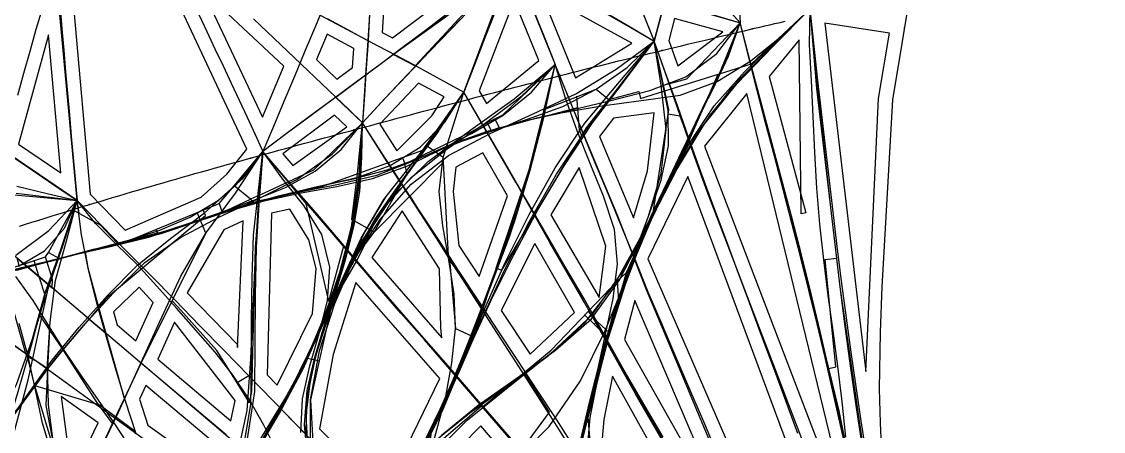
# Model space of a CAD drawing. Header units: metres. Extents: x 465982 to 489928, y 209046 to 231790.
# Drawn here: x 486139 to 489232, y 228928 to 230099 of the extents above; entities that cross this region are included whole.
import ezdxf

# ---------------------------------------------------------------- set-up
doc = ezdxf.new("R2010")
doc.units = ezdxf.units.M
for name, color, linetype in [('ANCHORS_INSIDE', 30, 'CONTINUOUS'), ('CELL', 1, 'CONTINUOUS'), ('GREEN_CORRIDOR_EDGES', 3, 'CONTINUOUS'), ('GREEN_CORRIDOR_PARCELS', 3, 'CONTINUOUS'), ('WOOL_PARCELS', 32, 'CONTINUOUS'), ('WOOL_ROADS_L1', 30, 'CONTINUOUS'), ('WOOL_ROADS_L2', 94, 'CONTINUOUS'), ('WOOL_THREADS', 8, 'CONTINUOUS')]:
    doc.layers.add(name, color=color, linetype=linetype)

msp = doc.modelspace()

# ---------------------------------------------------------------- linework, layer by layer
at = {"layer": 'ANCHORS_INSIDE'}
for p in [(488228.497, 230078.512), (488663.102, 230081.45), (487969.766, 230016.627), (487680.49, 229945.363), (487387.039, 229869.177), (487089.363, 229789.737), (486794.639, 229709.326), (486333.426, 229576.411)]:
    msp.add_point(p, dxfattribs=at)
at = {"layer": 'CELL'}
msp.add_lwpolyline([(488735.11, 230514.52), (488628.8, 229875.15), (488598.97, 229341.11), (488593.53, 229211.55), (488591.54, 229049.49), (488593.66, 228952.28), (488596.66, 228887.53), (488598.67, 228855.2), (488601.39, 228839.16), (488626.76, 228745.3), (488677.05, 228574.27), (488731.26, 228404.42), (488793.77, 228220.22), (488864.36, 228021.68), (489106.87, 227368.25), (489161.8, 227216.14), (489182.22, 227155.18), (489200.63, 227094.1), (489215.88, 227032.89), (489226.73, 226971.52), (489232.16, 226909.98)], dxfattribs=at)
at = {"layer": 'GREEN_CORRIDOR_EDGES'}
msp.add_lwpolyline([(486133.134, 229514.298), (486150.642, 229519.864), (486168.188, 229525.438), (486185.828, 229531.006), (486203.511, 229536.54), (486221.206, 229542.038), (486238.895, 229547.52), (486256.583, 229553.009), (486274.36, 229558.483), (486292.172, 229563.922), (486310.001, 229569.326), (486327.839, 229574.729), (486345.613, 229580.093), (486363.439, 229585.457), (486381.334, 229590.834), (486399.285, 229596.185), (486417.295, 229601.52), (486435.309, 229606.852), (486453.337, 229612.188), (486471.371, 229617.491), (486489.417, 229622.743), (486507.503, 229628.001), (486525.613, 229633.245), (486543.775, 229638.502), (486561.942, 229643.746), (486580.088, 229648.961), (486598.324, 229654.163), (486616.609, 229659.371), (486634.882, 229664.585), (486653.157, 229669.786), (486671.451, 229674.959), (486689.905, 229680.123), (486708.356, 229685.305), (486726.784, 229690.456), (486745.147, 229695.594), (486763.464, 229700.694), (486781.93, 229705.805), (486800.47, 229710.942), (486819.015, 229716.081), (486837.547, 229721.22), (486856.085, 229726.334), (486874.709, 229731.437), (486893.329, 229736.542), (486911.971, 229741.643), (486930.66, 229746.744), (486949.364, 229751.835), (486968.126, 229756.928), (486986.857, 229762.006), (487005.574, 229767.082), (487024.312, 229772.165), (487043.087, 229777.257), (487061.904, 229782.335), (487080.748, 229787.41), (487099.614, 229792.507), (487118.545, 229797.605), (487137.474, 229802.706), (487156.409, 229807.786), (487175.296, 229812.852), (487194.167, 229817.898), (487213.089, 229822.961), (487231.964, 229828.008), (487250.895, 229833.056), (487269.849, 229838.097), (487288.786, 229843.132), (487307.649, 229848.169), (487326.45, 229853.165), (487345.251, 229858.159), (487364.019, 229863.122), (487382.753, 229868.049), (487401.502, 229872.991), (487420.206, 229877.912), (487438.93, 229882.84), (487457.671, 229887.768), (487476.406, 229892.68), (487495.078, 229897.582), (487513.643, 229902.418), (487532.192, 229907.24), (487550.746, 229912.04), (487569.303, 229916.827), (487587.884, 229921.6), (487606.462, 229926.39), (487625.035, 229931.168), (487643.559, 229935.933), (487661.993, 229940.648), (487680.49, 229945.363), (487698.988, 229950.068), (487717.475, 229954.725), (487735.92, 229959.367), (487754.33, 229963.966), (487772.732, 229968.544), (487791.078, 229973.1), (487809.399, 229977.647), (487827.719, 229982.19), (487846.044, 229986.718), (487864.375, 229991.231), (487882.625, 229995.704), (487900.853, 230000.134), (487919.15, 230004.545), (487937.451, 230008.935), (487955.701, 230013.29), (487973.933, 230017.616), (487992.163, 230021.944), (488009.711, 230026.162), (488026.401, 230030.26), (488043.103, 230034.329), (488059.807, 230038.394), (488076.507, 230042.425), (488093.189, 230046.415), (488109.865, 230050.397), (488126.585, 230054.351), (488143.336, 230058.276), (488160.08, 230062.181), (488176.763, 230066.075), (488191.644, 230069.648), (488206.147, 230073.148), (488220.636, 230076.624), (488235.116, 230080.087), (488249.589, 230083.512), (488264.056, 230086.904), (488278.565, 230090.293), (488293.125, 230093.668), (488307.683, 230097.008), (488322.126, 230100.316)], dxfattribs=at)
at = {"layer": 'GREEN_CORRIDOR_PARCELS'}
for points in [[(486435.343, 229502.58), (486652.849, 229597.469), (486726.042, 229662.76), (486783.475, 229734.347), (486510.243, 230316.337), (486372.349, 230327.089), (486283.792, 230258.309), (486288.777, 230131.679), (486335.693, 229605.617)], [(487199.99, 230052.46), (487447.319, 230240.568), (487182.593, 230263.653), (487170.473, 230068.043)], [(486827.703, 229825.799), (486888.749, 229971.59), (486656.59, 230190.336)], [(487722.938, 229938.825), (487883.877, 230037.357), (487625.158, 230180.4)], [(487468.458, 229864.757), (487617.789, 229988.237), (487547.672, 230161.239), (487447.412, 229901.414)], [(488015.052, 229972.856), (488144.321, 230069.896), (488005.743, 230107.989), (487989.388, 230045.212)], [(486250.979, 229667.33), (486216.38, 230061.03), (486130.364, 229749.068)], [(487040.612, 229934.651), (487085.272, 229967.652), (487088.726, 230022.455), (487012.498, 230063.465), (486982.056, 229990.555)], [(486914.568, 229688.239), (487068.994, 229798.794), (487034.182, 229831.975), (486886.15, 229721.512)]]:
    msp.add_lwpolyline(points, close=True, dxfattribs=at)
at = {"layer": 'WOOL_PARCELS'}
for points in [[(488552.691, 229099.349), (488589.524, 229879.499), (488620.548, 230066.087), (488435.579, 230094.818)], [(488381.852, 229553.011), (488368.164, 229549.297), (488362.363, 230047.09), (488277.089, 229942.165)], [(487212.358, 229729.373), (487312.077, 229830.281), (487347.59, 229883.91), (487274.5, 229923.481), (487163.388, 229806.024)], [(488524.903, 228611.779), (488212.42, 229894.064), (488091.855, 229743.01)], [(487888.729, 229537.995), (487929.225, 229672.594), (487947.618, 229838.665), (487831.212, 229823), (487791.574, 229770.968)], [(487447.577, 229370.53), (487528.808, 229601.427), (487458.363, 229724.187), (487381.128, 229683.371), (487372.903, 229613.286), (487389.292, 229459.08)], [(487790.981, 229310.167), (487809.469, 229457.086), (487733.851, 229682.12), (487652.526, 229546.749)], [(488432.181, 228262.996), (488483.404, 228474.094), (488043.876, 229656.719), (487929.536, 229421.361)], [(486870.255, 229059.54), (486971.003, 229265.071), (486981.152, 229393.909), (486960.861, 229475.124), (486906.381, 229562.68), (486853.301, 229551.358), (486841.39, 229089.147)], [(487338.358, 229222.794), (487334.299, 229392.653), (487227.683, 229558.772), (487140.809, 229424.795), (487340.762, 229195.502)], [(486756.958, 229167.643), (486772.974, 229529.634), (486717.155, 229503.764), (486612.193, 229323.652), (486756.969, 229175.878)], [(487592.871, 229148.773), (487719.71, 229267.653), (487606.4, 229464.629), (487510.653, 229273.274)], [(486465.93, 229186.905), (486515.455, 229295.815), (486475.211, 229339.956), (486402.22, 229269.379), (486412.653, 229232.036)], [(487128.902, 228795.579), (487241.604, 228886.562), (487335.034, 229078.921), (487095.066, 229353.382), (487029.725, 229148.078), (486990.69, 228935.099)], [(488152.299, 228657.266), (488144.669, 228710.31), (487892.907, 229301.591), (487863.118, 229190.865), (488140.305, 228698.738), (488154.651, 228705.866)], [(486737.362, 228958.459), (486749.997, 229016.29), (486576.591, 229239.616), (486528.51, 229133.881)], [(488366.048, 228004.034), (488386.265, 228084.092), (487828.815, 229086.157), (487804.307, 228962.203), (487792.454, 228831.623)], [(486697.029, 228804.537), (486720.237, 228869.783), (486494.544, 229059.351), (486476.35, 229019.52), (486500.49, 228945.661)], [(486283.035, 228795.781), (486357.749, 228952.027), (486252.391, 229027.932)], [(487325.308, 228712.499), (487325.096, 228696.627), (487518.271, 228866.636), (487451.896, 228943.472), (487338.823, 228828.689), (487324.342, 228737.84)]]:
    msp.add_lwpolyline(points, close=True, dxfattribs=at)
at = {"layer": 'WOOL_ROADS_L1'}
for points in [[(486448.38, 229474.314), (486704.065, 229579.679), (486712.91, 229553.737), (486793.699, 229591.474), (486804.506, 229582.49), (487000.86, 229628.85), (487286.102, 229731.789), (487404.046, 229897.699), (487539.812, 230261.961), (487547.217, 230266.366), (487575.983, 230331.714), (487705.148, 230642.802), (487702.565, 230649.216), (487715.903, 230650.088), (487985.315, 231091.864), (487764.894, 231451.843), (487706.009, 231367.555), (487467.16, 231469.47)], [(486215.893, 229439.632), (486298.078, 229587.753), (486240.696, 230201.287), (486244.211, 230283.607), (486360.255, 230367.509), (486524.112, 230358.534), (486555.703, 230360.851), (486582.756, 230367.802), (486603.729, 230371.067), (486600.136, 230394.153), (486949.127, 230991.038)], [(486215.893, 229439.632), (486247.501, 229422.094), (486448.38, 229474.314)], [(486078.059, 229383.922), (486207.439, 229426.401), (486215.893, 229439.632)], [(486305.115, 228582.427), (486275.35, 228698.351), (486236.793, 228859.117), (486176.936, 229057.684), (486155.856, 229141.292), (486151.273, 229149.377), (486100.96, 229329.147), (486078.059, 229383.922)]]:
    msp.add_lwpolyline(points, dxfattribs=at)
at = {"layer": 'WOOL_ROADS_L2'}
for points in [[(487077.047, 230312.186), (486992.495, 230117.868), (487129.171, 230044.75)], [(487146.273, 230306.25), (487129.171, 230044.75)], [(487974.794, 229917.843), (487948.151, 230043.438), (487567.453, 230261.497), (487547.217, 230266.366)], [(487547.217, 230266.366), (487665.22, 229976.257)], [(487502.88, 230221.082), (487202.888, 230005.313)], [(487502.88, 230221.082), (487390.17, 230108.495), (487264.173, 229972.527)], [(487880.116, 230211.777), (487948.151, 230043.438), (487988.674, 230196.561)], [(488121.015, 230178.011), (488194.038, 230096.171)], [(488189.884, 230168.358), (488194.038, 230096.171)], [(488027.826, 230142.956), (488194.038, 230096.171)], [(487978.38, 229900.94), (488226.555, 229978.262), (488393.8, 230135.949)], [(488561.919, 228772.649), (488480.034, 229341.17), (488413.085, 229908.345), (488393.8, 230135.949)], [(487974.794, 229917.843), (488041.047, 229935.235), (488194.038, 230096.171)], [(487129.171, 230044.75), (487122.702, 229945.831)], [(487202.888, 230005.313), (487264.173, 229972.527)], [(487633.337, 229847.821), (487665.22, 229976.257), (487513.788, 229831.363), (487470.794, 229809.862)], [(487122.702, 229945.831), (487037.407, 229882.559), (487113.838, 229810.294)], [(487122.702, 229945.831), (487113.838, 229810.294)], [(488048.33, 229759.602), (488131.227, 229948.514)], [(487633.337, 229847.821), (487781.786, 229906.215)], [(487741.121, 229772.527), (487754.733, 229795.357), (487818.506, 229876.999), (487903.6, 229899.154), (487908.815, 229879.288)], [(487781.786, 229906.215), (487818.506, 229876.999)], [(487908.815, 229879.288), (487978.38, 229900.94)], [(487943.989, 229546.125), (487989.916, 229846.563), (487978.38, 229900.94)], [(487978.38, 229900.94), (487974.794, 229917.843)], [(487734.554, 229789.349), (487726.531, 229886.23)], [(487628.129, 229826.839), (487729.561, 229853.466)], [(487628.129, 229826.839), (487633.337, 229847.821)], [(488022.287, 229829.315), (487988.015, 229834.899)], [(488048.33, 229759.602), (488022.287, 229829.315)], [(486819.491, 229603.522), (486974.6, 229675.977), (487113.838, 229810.294)], [(487099.494, 229664.445), (487113.838, 229810.294)], [(487146.925, 229497.44), (487241.851, 229663.612), (487234.83, 229692.266), (487426.342, 229784.808), (487470.794, 229809.862)], [(487470.794, 229809.862), (487481.651, 229788.153), (487504.296, 229796.116)], [(487492.094, 229820.514), (487504.296, 229796.116)], [(487496.531, 229394.392), (487590.586, 229675.599), (487628.129, 229826.839)], [(487496.531, 229394.392), (487512.485, 229389.056), (487741.121, 229772.527)], [(487741.121, 229772.527), (487734.554, 229789.349)], [(487344.619, 229710.803), (487295.836, 229745.482)], [(487943.989, 229546.125), (488048.33, 229759.602)], [(486123.521, 229609.139), (486298.078, 229587.753), (486085.824, 229733.121)], [(486747.442, 229629.93), (486828.848, 229727.849), (486819.491, 229603.522)], [(487228.118, 229710.864), (487234.83, 229692.266)], [(487345.365, 229697.012), (487344.619, 229710.803)], [(487146.925, 229497.44), (487345.365, 229697.012)], [(487250.073, 229599.716), (487187.62, 229696.249)], [(487359.823, 229430.075), (487345.365, 229697.012)], [(487146.925, 229497.44), (487083.802, 229533.653), (487099.494, 229664.445)], [(486704.065, 229579.679), (486747.442, 229629.93)], [(486819.491, 229603.522), (486793.699, 229591.474), (486747.442, 229629.93)], [(486926.391, 229611.268), (486901.006, 229641.599)], [(486303.973, 229551.276), (486298.078, 229587.753)], [(486798.17, 229076.938), (486808.231, 229453.91), (486818.15, 229585.711)], [(486818.15, 229585.711), (486819.491, 229603.522)], [(487017.451, 229299.939), (486953.175, 229579.226), (486926.391, 229611.268)], [(487250.073, 229599.716), (487363.048, 229419.476)], [(486283.99, 229562.363), (486364.14, 229517.892)], [(486666.124, 229494.564), (486641.582, 229553.785)], [(486664.992, 229544.885), (486658.413, 229560.76)], [(486360.132, 229281.588), (486387.532, 229314.01), (486664.992, 229544.885)], [(487868.834, 229381.954), (487943.989, 229546.125)], [(488446.908, 229107.675), (488338.913, 229542.597)], [(486413.683, 229465.501), (486364.14, 229517.892)], [(486448.38, 229474.314), (486527.792, 229495.306)], [(486480.681, 229122.983), (486666.124, 229494.564)], [(486527.792, 229495.306), (486523.788, 229504.97)], [(487138.684, 229485.986), (487146.925, 229497.44)], [(487017.451, 229299.939), (487060.492, 229458.633)], [(487028.051, 229295.506), (487097.689, 229415.404), (487120.067, 229460.317), (487138.684, 229485.986)], [(487097.689, 229415.404), (487060.492, 229458.633)], [(486226.505, 229338.583), (486227.672, 229361.72), (486207.439, 229426.401)], [(486360.132, 229281.588), (486329.4, 229393.946), (486321.718, 229441.479)], [(487363.048, 229419.476), (487359.823, 229430.075)], [(486132.025, 229401.64), (486126.47, 229422.787), (486189.754, 229369.757)], [(486189.754, 229369.757), (486174.687, 229415.647)], [(487496.531, 229394.392), (487457.808, 229278.62), (487363.048, 229419.476), (487379.384, 229221.667), (487427.832, 229200.221)], [(488436.951, 229418.755), (488470.409, 229422.704)], [(488446.908, 229107.675), (488466.935, 229112.648), (488436.951, 229418.755)], [(486191.652, 229259.95), (486208.007, 229314.162), (486189.754, 229369.757)], [(486189.754, 229369.757), (486226.505, 229338.583)], [(487575.865, 229096.14), (487652.9, 229159.838), (487842.777, 229358.198), (487868.834, 229381.954)], [(487820.388, 229209.659), (487868.834, 229381.954)], [(486257.865, 229160.578), (486332.393, 229248.765), (486226.505, 229338.583)], [(487846.621, 229301.1), (487842.777, 229358.198)], [(486151.273, 229149.377), (485937.406, 229296.796)], [(486360.132, 229281.588), (486332.393, 229248.765), (486380.2, 229208.214)], [(486433.113, 229021.94), (486360.132, 229281.588)], [(486585.501, 229283.804), (486569.425, 229300.804)], [(486755.676, 229066.185), (486697.758, 229158.597), (486585.501, 229283.804)], [(486990.891, 229129.127), (487028.051, 229295.506)], [(487028.051, 229295.506), (487017.451, 229299.939)], [(487443.193, 229234.922), (487457.808, 229278.62)], [(487776.012, 229249.769), (487759.799, 229271.513)], [(486155.856, 229141.292), (486191.652, 229259.95)], [(486257.865, 229160.578), (486191.652, 229259.95)], [(487749.154, 229260.393), (487776.182, 229234.521), (487782.632, 229241.26), (487795.237, 229216.281)], [(487820.388, 229209.659), (487776.012, 229249.769)], [(486214.412, 229106.27), (486220.37, 229216.851)], [(487427.832, 229200.221), (487443.193, 229234.922)], [(487811.345, 229198.549), (487776.182, 229234.521)], [(487795.237, 229216.281), (487813.608, 229201.329)], [(487811.345, 229198.549), (487820.388, 229209.659)], [(487378.579, 229088.955), (487427.832, 229200.221)], [(487759.345, 228969.255), (487814.446, 229182.819)], [(487814.446, 229182.819), (487811.345, 229198.549)], [(488084.593, 228712.25), (487814.446, 229182.819)], [(486214.412, 229106.27), (486257.865, 229160.578)], [(486399.601, 228950.245), (486354.689, 229011.682), (486257.865, 229160.578)], [(486180.72, 229128.524), (486155.856, 229141.292)], [(486214.412, 229106.27), (486180.72, 229128.524)], [(486433.113, 229021.94), (486480.681, 229122.983)], [(486767.118, 228880.018), (486480.681, 229122.983)], [(486878.618, 228994.293), (486956.252, 229136.863), (486990.891, 229129.127)], [(486972.53, 228897.817), (486965.994, 229017.655), (486990.891, 229129.127)], [(486176.936, 229057.684), (486214.412, 229106.27)], [(486236.793, 228859.117), (486209.53, 229001.766), (486214.412, 229106.27)], [(486798.17, 229076.938), (486788.569, 229086.801), (486755.676, 229066.185)], [(487313.031, 228939.353), (487378.579, 229088.955)], [(487456.98, 228997.837), (487378.579, 229088.955)], [(487456.98, 228997.837), (487575.865, 229096.14)], [(487566.168, 228870.94), (487648.967, 228983.147), (487575.865, 229096.14)], [(488561.919, 228772.649), (488521.221, 228763.814), (488476.886, 228986.944), (488446.908, 229107.675)], [(486176.936, 229057.684), (486100.135, 228956.59), (486087.622, 228914.806)], [(486363.241, 229002.807), (486176.936, 229057.684)], [(486791.183, 229009.53), (486755.676, 229066.185)], [(486797.241, 229042.131), (486798.17, 229076.938)], [(486791.183, 229009.53), (486797.241, 229042.131)], [(486460.297, 228930.157), (486363.241, 229002.807)], [(486399.601, 228950.245), (486433.113, 229021.94)], [(486972.53, 228897.817), (486878.618, 228994.293)], [(487304.895, 228872.082), (487454.456, 229000.77)], [(487566.168, 228870.94), (487456.98, 228997.837)], [(487731.192, 228856.051), (487759.345, 228969.255)], [(487773.4, 228790.81), (487759.345, 228969.255)], [(486238.722, 228626.42), (486354.649, 228854.08), (486399.601, 228950.245)], [(487298.234, 228622.413), (487284.827, 228740.606), (487313.031, 228939.353)], [(486466.043, 228921.225), (486460.297, 228930.157)]]:
    msp.add_lwpolyline(points, dxfattribs=at)
at = {"layer": 'WOOL_THREADS'}
for points in [[(488187.627, 230203.217), (488194.038, 230096.171)], [(487516.808, 230189.031), (487479.039, 230092.98), (487441.409, 229995.46), (487404.046, 229897.699)], [(486198.747, 230138.858), (486180.349, 230076.692), (486162.609, 230013.885), (486145.049, 229950.772), (486127.613, 229887.537)], [(486249.914, 230139.8), (486254.521, 230078.59), (486259.585, 230017.278), (486264.837, 229955.921), (486270.313, 229894.523), (486275.794, 229833.123), (486281.278, 229771.722), (486286.762, 229710.322), (486292.303, 229648.99), (486298.078, 229587.753)], [(487009.159, 230157.595), (486979.13, 230085.956), (486949.218, 230014.315), (486919.375, 229942.572), (486889.371, 229870.913), (486859.136, 229799.417), (486828.848, 229727.849)], [(487432.933, 230146.602), (487369.167, 230079.514), (487304.907, 230012.424), (487240.924, 229945.405), (487177.203, 229878.045), (487113.838, 229810.294)], [(487781.79, 230138.887), (487865.112, 230091.452), (487948.151, 230043.438)], [(487974.298, 230143.8), (487948.151, 230043.438)], [(488131.501, 230165.606), (488194.038, 230096.171)], [(486064.217, 229378.578), (486173.912, 229404.961), (486283.421, 229431.639), (486393.682, 229455.993), (486503.167, 229483.445), (486610.418, 229518.909), (486716.944, 229556.11), (486824.581, 229588.707), (486934.387, 229613.006), (487045.269, 229634.16), (487155.022, 229660.504), (487260.023, 229701.191), (487362.593, 229747.099), (487468.269, 229785.356), (487576.734, 229815.387), (487687.091, 229838.977), (487798.215, 229858.373), (487910.505, 229873.484), (488022.461, 229888.635), (488128.09, 229927.896), (488223.922, 229986.852), (488312.021, 230057.621), (488393.8, 230135.949)], [(486646.013, 230119.469), (486669.182, 230070.642), (486692.186, 230021.642), (486715.188, 229972.639), (486738.189, 229923.64), (486761.187, 229874.643), (486784.088, 229825.7), (486806.588, 229776.794), (486828.848, 229727.849)], [(486802.114, 230107.434), (486841.48, 230070.342), (486880.632, 230033.077), (486919.595, 229995.833), (486958.465, 229958.524), (486997.336, 229921.414), (487036.263, 229884.503), (487075.055, 229847.527), (487113.838, 229810.294)], [(487364.991, 230127.714), (487298.226, 230077.14), (487231.35, 230026.925), (487164.498, 229977.09), (487097.409, 229927.452), (487030.207, 229877.853), (486962.989, 229828.141), (486895.82, 229778.116), (486828.848, 229727.849)], [(487364.131, 230127.189), (487297.463, 230076.739), (487230.696, 230026.616), (487163.959, 229976.849), (487096.992, 229927.251), (487029.913, 229877.684), (486962.811, 229828.006), (486895.741, 229778.037), (486828.848, 229727.849)], [(487012.786, 230108.016), (487062, 230081.639), (487111.194, 230055.173), (487160.059, 230028.922), (487208.901, 230003.136), (487257.577, 229977.319), (487306.266, 229951.152), (487355.176, 229924.673), (487404.046, 229897.699)], [(487134.353, 230123.139), (487129.662, 230044.672), (487124.739, 229966.555), (487119.271, 229888.506), (487113.838, 229810.294)], [(487313.423, 228893.83), (487421.168, 228981.157), (487534.233, 229061.925), (487645.712, 229145.225), (487750.076, 229237.673), (487834.235, 229348.134), (487901.947, 229469.35), (487966.168, 229592.782), (488032.921, 229714.889), (488107.752, 229832.093), (488196.559, 229939.232), (488294.71, 230037.947), (488393.8, 230135.949)], [(487493.944, 230130.787), (487463.615, 230053.432), (487433.718, 229975.67), (487404.046, 229897.699)], [(487493.767, 230130.205), (487463.526, 230053.037), (487433.683, 229975.47), (487404.046, 229897.699)], [(487535.195, 228828.968), (487647.211, 228941.481), (487737.003, 229071.913), (487806.321, 229213.812), (487866.708, 229359.671), (487926.622, 229505.661), (487995.741, 229647.935), (488074.75, 229784.875), (488171.315, 229910.446), (488281.218, 230024.342), (488393.8, 230135.949)], [(487602.358, 230131.504), (487633.745, 230053.989), (487665.22, 229976.257)], [(487602.645, 230130.65), (487633.888, 230053.564), (487665.22, 229976.257)], [(487602.658, 230130.793), (487633.893, 230053.635), (487665.22, 229976.257)], [(487602.811, 230130.448), (487633.97, 230053.463), (487665.22, 229976.257)], [(487725.136, 228828.129), (487757.179, 228974.432), (487794.391, 229119.711), (487835.478, 229263.908), (487885.422, 229405.35), (487943.642, 229543.398), (488012.268, 229676.541), (488090.163, 229804.143), (488183.717, 229921.355), (488288.073, 230029.289), (488393.8, 230135.949)], [(487737.566, 228884.875), (487777.849, 229040.36), (487817.643, 229195.735), (487865.693, 229348.356), (487922.395, 229497.723), (487991.962, 229641.965), (488071.895, 229780.486), (488169.268, 229907.613), (488280.18, 230022.962), (488393.8, 230135.949)], [(487741.406, 228895.084), (487770.546, 229022.24), (487801.151, 229149.114), (487836.542, 229274.479), (487879.927, 229397.238), (487929.637, 229517.483), (487986.414, 229634.911), (488047.525, 229749.888), (488119.546, 229858.288), (488205.768, 229955.691), (488299.72, 230045.784), (488393.8, 230135.949)], [(487810.38, 230124.363), (487879.354, 230084.198), (487948.151, 230043.438)], [(487912.222, 230131.399), (487948.151, 230043.438)], [(488110.969, 230119.985), (488194.038, 230096.171)], [(488110.994, 230120.156), (488194.038, 230096.171)], [(488496.012, 228911.476), (488485.421, 229013.041), (488473.06, 229114.324), (488459.308, 229215.417), (488445.749, 229316.691), (488432.898, 229418.275), (488421.685, 229520.252), (488413.037, 229622.651), (488407.282, 229725.316), (488402.765, 229828.049), (488397.319, 229930.667), (488392.249, 230033.223), (488393.8, 230135.949)], [(488555.105, 228860.151), (488539.879, 228957.98), (488525.236, 229055.936), (488511.224, 229153.972), (488497.781, 229252.097), (488484.869, 229350.167), (488472.386, 229448.292), (488460.366, 229546.421), (488448.814, 229644.612), (488437.39, 229742.796), (488426.108, 229841.037), (488414.943, 229939.3), (488403.893, 230037.549), (488393.8, 230135.949)], [(488542.357, 228889.032), (488525.525, 229001.963), (488509.523, 229114.887), (488494.247, 229227.946), (488479.744, 229341.132), (488466.015, 229454.428), (488452.942, 229567.81), (488440.548, 229681.344), (488428.318, 229794.877), (488416.196, 229908.455), (488404.213, 230022.126), (488393.8, 230135.949)], [(486132.844, 229391.407), (486238.937, 229419.712), (486345.057, 229448.273), (486452.293, 229473.067), (486558.45, 229502.564), (486663.168, 229536.361), (486767.758, 229570.503), (486873.304, 229601.564), (486980.582, 229626.695), (487088.592, 229649.745), (487194.915, 229678.361), (487298.116, 229717.426), (487400.737, 229758.842), (487505.901, 229793.957), (487612.496, 229824.106), (487720.227, 229848.605), (487827.837, 229874.387), (487935.229, 229902.168), (488038.829, 229941.367), (488127.246, 230007.739), (488194.038, 230096.171)], [(486500.45, 226934.974), (486593.869, 227062.684), (486697.687, 227182.256), (486809.3, 227295.362), (486907.507, 227420.005), (486981.276, 227559.991), (487049.85, 227702.608), (487130.49, 227838.907), (487218.064, 227970.776), (487313.195, 228095.667), (487409.126, 228221.166), (487504.096, 228347.225), (487592.527, 228477.902), (487661.168, 228619.626), (487709.925, 228769.065), (487746.818, 228921.749), (487784.126, 229074.342), (487823.058, 229226.439), (487873.372, 229375.385), (487931.902, 229521.584), (487998.731, 229664.656), (488066.021, 229807.269), (488134.265, 229949.777), (488194.038, 230096.171)], [(487392.921, 230104.874), (487336.738, 230046.177), (487280.547, 229987.751), (487224.667, 229929.166), (487169.092, 229869.989), (487113.838, 229810.294)], [(487303.39, 228848.945), (487412.856, 228960.067), (487534.706, 229057.737), (487657.173, 229154.961), (487771.302, 229261.929), (487860.646, 229390.019), (487933.063, 229528.302), (488001.938, 229668.601), (488068.467, 229809.783), (488135.395, 229951.077), (488194.038, 230096.171)], [(487339.479, 228916.732), (487444.707, 229002.559), (487556.015, 229080.562), (487665.956, 229160.255), (487768.267, 229249.576), (487847.663, 229359.26), (487909.924, 229479.546), (487968.841, 229601.73), (488027.283, 229724.368), (488085.76, 229846.988), (488143.913, 229969.667), (488194.038, 230096.171)], [(487728.731, 228863.841), (487762.27, 229006.856), (487798.456, 229149.41), (487839.959, 229290.226), (487890.914, 229427.771), (487948.716, 229562.494), (488011.866, 229694.846), (488074.63, 229827.35), (488138.261, 229959.895), (488194.038, 230096.171)], [(487741.814, 228904.429), (487771.128, 229029.188), (487800.662, 229153.679), (487834.893, 229276.689), (487877.511, 229397.031), (487926.393, 229514.859), (487981.294, 229630.407), (488036.064, 229745.977), (488092.144, 229861.077), (488147.09, 229976.706), (488194.038, 230096.171)], [(487756.049, 228867.036), (487765.198, 228967.828), (487784.846, 229067.204), (487806.866, 229165.865), (487833.358, 229263.166), (487865.757, 229358.693), (487900.654, 229453.237), (487940.296, 229546.025), (487984.042, 229636.95), (488027.003, 229728.033), (488071.005, 229818.62), (488117.035, 229908.621), (488159.945, 230000.372), (488194.038, 230096.171)], [(488502.61, 228849.282), (488480.837, 228945.9), (488458.926, 229042.561), (488436.486, 229139.075), (488413.527, 229235.47), (488390.097, 229331.614), (488366.25, 229427.551), (488341.9, 229523.311), (488316.966, 229618.93), (488291.862, 229714.561), (488266.585, 229810.175), (488241.337, 229905.765), (488217.42, 230000.758), (488194.038, 230096.171)], [(488499.06, 228875.28), (488474.568, 228986.792), (488449.484, 229098.286), (488423.584, 229209.689), (488396.845, 229320.981), (488369.142, 229432.119), (488340.634, 229543.04), (488311.2, 229653.78), (488281.29, 229764.38), (488251.402, 229874.982), (488222.216, 229985.415), (488194.038, 230096.171)], [(486039.498, 229368.395), (486143.588, 229393.977), (486247.209, 229421.242), (486350.769, 229449.374), (486455.478, 229474.203), (486559.335, 229503.156), (486661.987, 229535.674), (486764.549, 229568.391), (486867.741, 229599.053), (486972.29, 229624.872), (487077.59, 229648.424), (487181.721, 229674.634), (487282.39, 229711.452), (487381.799, 229751.849), (487483.119, 229787.108), (487585.275, 229820.157), (487686.352, 229856.819), (487782.285, 229905.65), (487870.194, 229968.504), (487948.151, 230043.438)], [(486078.326, 227687.731), (486167.7, 227787.588), (486249.924, 227892.992), (486324.98, 228003.93), (486397.087, 228117), (486469.225, 228229.905), (486536.953, 228345.45), (486598.648, 228464.397), (486656.783, 228585.427), (486719.138, 228704.692), (486784.605, 228822.272), (486850.924, 228939.325), (486915.464, 229057.227), (486973.992, 229178.38), (487030.257, 229300.571), (487091.072, 229420.615), (487164.332, 229533.597), (487252.955, 229634.892), (487359.745, 229716.699), (487479.049, 229779.748), (487602.079, 229835.44), (487723.818, 229893.099), (487838.998, 229963.615), (487948.151, 230043.438)], [(486451.407, 226877.083), (486525.124, 227012.211), (486575.911, 227157.409), (486615.321, 227306.055), (486653.673, 227454.633), (486697.843, 227601.714), (486751.21, 227745.481), (486820.816, 227882.227), (486895.282, 228016.448), (486957.859, 228156.307), (487005.826, 228301.245), (487058.749, 228444.817), (487126.58, 228582.22), (487199.92, 228716.772), (487274.405, 228850.434), (487343.094, 228987.033), (487401.915, 229128.147), (487459.899, 229270.072), (487522.242, 229410.145), (487590.02, 229547.665), (487664.882, 229681.595), (487750.048, 229809.197), (487848.805, 229926.596), (487948.151, 230043.438)], [(486491.267, 226948.256), (486554.62, 227090.233), (486598.42, 227239.491), (486635.248, 227390.981), (486675.12, 227541.663), (486724.098, 227689.786), (486786.6, 227832.587), (486863.823, 227968.385), (486932.287, 228108.413), (486986.702, 228253.512), (487040.878, 228400.163), (487104.457, 228542.971), (487178.262, 228681.187), (487253.642, 228818.427), (487325.428, 228957.521), (487390.78, 229099.982), (487453.176, 229244.147), (487519.066, 229386.871), (487590.649, 229527.06), (487668.999, 229663.459), (487756.102, 229794.613), (487852.119, 229919.087), (487948.151, 230043.438)], [(487293.997, 228901.97), (487359.599, 229033.413), (487419.631, 229167.444), (487480.425, 229301.041), (487546.126, 229432.348), (487615.392, 229561.559), (487690.941, 229687.314), (487771.462, 229809.681), (487860.263, 229926.246), (487948.151, 230043.438)], [(487723.118, 228808.615), (487749.852, 228933.367), (487780.475, 229057.369), (487811.254, 229181), (487846.406, 229303.279), (487888.495, 229423.322), (487931.426, 229542.954), (487968.047, 229664.673), (487982.037, 229790.987), (487967.46, 229917.451), (487948.151, 230043.438)], [(487735.889, 228875.788), (487757.689, 228974.089), (487782.814, 229071.8), (487807.223, 229169.543), (487834.48, 229266.269), (487866.482, 229361.669), (487899.678, 229456.648), (487934.965, 229550.886), (487968.321, 229645.852), (487989.063, 229744.214), (487987.581, 229844.909), (487967.79, 229944.034), (487948.151, 230043.438)], [(488359.033, 228921.952), (488324.296, 229015.463), (488289.55, 229108.953), (488254.811, 229202.402), (488220.09, 229295.79), (488185.363, 229389.186), (488150.607, 229482.651), (488115.837, 229576.168), (488081.105, 229669.714), (488048.068, 229763.099), (488015.07, 229856.272), (487981.409, 229949.672), (487948.151, 230043.438)], [(488385.904, 228864.586), (488344.934, 228971.631), (488303.934, 229078.668), (488262.936, 229185.734), (488221.964, 229292.763), (488180.999, 229399.783), (488140.026, 229506.83), (488099.142, 229613.856), (488060.244, 229720.903), (488023.281, 229828.272), (487985.497, 229935.687), (487948.151, 230043.438)], [(486042.754, 227641.223), (486145.404, 227752.962), (486238.735, 227871.604), (486322.933, 227997.369), (486403.969, 228125.213), (486484.894, 228253.143), (486558.944, 228385.171), (486626.232, 228520.793), (486692.776, 228657.195), (486764.163, 228791.225), (486838.249, 228923.818), (486912.545, 229056.167), (486979.379, 229192.513), (487042.544, 229330.587), (487109.383, 229466.772), (487193.566, 229593.372), (487302.016, 229699.305), (487423.642, 229790.088), (487547.433, 229878.86), (487665.22, 229976.257)], [(486125.414, 227746.935), (486213.565, 227843.697), (486290.516, 227949.677), (486361.812, 228059.506), (486433.991, 228168.968), (486502.991, 228279.921), (486566.288, 228394.02), (486622.951, 228511.462), (486679.464, 228629.339), (486740.754, 228745.107), (486805.745, 228858.898), (486871.295, 228972.471), (486933.022, 229088.078), (486988.823, 229206.79), (487042.302, 229326.77), (487098.042, 229445.515), (487166.224, 229557.445), (487254.125, 229654.075), (487356.043, 229735.8), (487464.368, 229808.897), (487569.188, 229887.26), (487665.22, 229976.257)], [(486136.236, 229392.03), (486236.283, 229418.577), (486336.418, 229445.192), (486437.6, 229467.691), (486538.05, 229493.886), (486637.105, 229526.45), (486736.069, 229559.547), (486836.333, 229588.084), (486938.143, 229609.8), (487041.004, 229627.988), (487142.725, 229650.921), (487240.336, 229686.117), (487333.643, 229731.412), (487425.862, 229779.296), (487515.841, 229832.046), (487596.964, 229897.409), (487665.22, 229976.257)], [(486424.122, 226844.006), (486506.917, 226972.287), (486564.336, 227113.444), (486604.351, 227260.555), (486641.831, 227408.649), (486682.893, 227555.952), (486730.393, 227701.368), (486792.355, 227841.434), (486868.11, 227975.092), (486935.165, 228113.053), (486988.26, 228256.249), (487041.331, 228400.947), (487103.764, 228541.907), (487176.494, 228678.258), (487250.643, 228813.763), (487321.094, 228951.102), (487384.013, 229092.142), (487440.659, 229236.125), (487495.425, 229380.852), (487548.267, 229526.504), (487593.093, 229674.774), (487632.09, 229824.982), (487665.22, 229976.257)], [(486479.259, 226915.047), (486541.471, 227043.513), (486584.946, 227179.556), (486619.391, 227318.354), (486654.209, 227456.977), (486694.805, 227594.289), (486741.97, 227729.021), (486801.802, 227858.45), (486873.125, 227982.538), (486934.854, 228111.514), (486983.306, 228245.272), (487030.208, 228380.731), (487084.751, 228513.25), (487150.813, 228640.927), (487220.749, 228766.578), (487288.766, 228893.348), (487351.696, 229022.912), (487406.232, 229155.925), (487457.871, 229290.015), (487508.386, 229424.483), (487556.063, 229560.003), (487596.794, 229697.626), (487633.919, 229836.288), (487665.22, 229976.257)], [(487294.34, 228901.76), (487348.864, 229016.155), (487397.006, 229133.037), (487443.931, 229250.664), (487490.026, 229368.614), (487535.605, 229486.995), (487573.585, 229607.818), (487605.586, 229730.388), (487637.432, 229852.816), (487665.22, 229976.257)], [(488129.287, 228861.902), (488089.371, 228954.742), (488049.638, 229047.647), (488009.932, 229140.526), (487970.257, 229233.355), (487930.638, 229326.21), (487893.102, 229418.993), (487855.804, 229511.685), (487817.169, 229604.76), (487778.573, 229697.861), (487740.473, 229790.795), (487702.689, 229883.209), (487665.22, 229976.257)], [(488105.254, 228904.459), (488060.433, 229011.584), (488015.6, 229118.728), (487970.768, 229225.814), (487926.054, 229332.913), (487884.352, 229440.399), (487841.978, 229547.587), (487797.329, 229654.653), (487752.862, 229761.75), (487708.812, 229868.732), (487665.22, 229976.257)], [(487743.182, 228918.396), (487764.943, 229015.617), (487788.354, 229112.711), (487810.091, 229209.972), (487830.397, 229307.366), (487842.822, 229406.099), (487834.861, 229505.397), (487802.883, 229600.564), (487765.005, 229693.621), (487727.621, 229786.526), (487693.857, 229880.299), (487665.22, 229976.257)], [(486052.587, 228256.884), (486155.449, 228334.299), (486260.646, 228408.466), (486369.44, 228476.485), (486479.562, 228542.22), (486586.254, 228613.465), (486678.53, 228702.018), (486756.446, 228803.171), (486825.594, 228910.525), (486891.587, 229019.529), (486952.455, 229131.537), (487006.045, 229247.122), (487057.175, 229364.054), (487110.558, 229479.847), (487174.832, 229590.51), (487254.028, 229690.677), (487333.274, 229790.824), (487404.046, 229897.699)], [(486125.552, 229388.771), (486222.774, 229415.08), (486319.977, 229442.057), (486418.394, 229465.001), (486516.313, 229489.915), (486612.694, 229520.845), (486708.48, 229553.342), (486804.608, 229583.289), (486902.159, 229608.254), (487000.428, 229630.886), (487098.501, 229653.674), (487192.983, 229687.647), (487278.696, 229740.366), (487349.596, 229812.111), (487404.046, 229897.699)], [(486128.374, 227735.672), (486222.608, 227849.307), (486305.734, 227971.574), (486384.678, 228096.549), (486464.649, 228220.927), (486539.18, 228348.482), (486605.814, 228480.422), (486669.94, 228613.881), (486739.42, 228745.02), (486812.9, 228873.988), (486886.694, 229002.716), (486954.412, 229134.609), (487014.913, 229269.74), (487076.452, 229404.277), (487148.897, 229533.304), (487233.732, 229654.875), (487322.323, 229773.65), (487404.046, 229897.699)], [(486142.248, 226854.36), (486144.111, 227006.499), (486151.26, 227158.634), (486165.069, 227310.238), (486186.459, 227461.051), (486213.776, 227610.928), (486243.683, 227760.148), (486293.06, 227903.863), (486359.008, 228040.831), (486436.429, 228171.794), (486513.917, 228302.299), (486585.473, 228436.085), (486652.344, 228572.567), (486722.674, 228707.753), (486796.572, 228841.102), (486871.202, 228973.986), (486941.953, 229108.935), (487007.5, 229246.504), (487073.397, 229384.152), (487145.994, 229518.271), (487229.858, 229646.147), (487319.529, 229769.968), (487404.046, 229897.699)], [(486423.928, 226853.46), (486499.561, 226973.806), (486555.106, 227104.266), (486596.161, 227239.993), (486632.217, 227377.435), (486670.599, 227514.327), (486714.815, 227649.732), (486767.1, 227782.273), (486833.016, 227908.906), (486899.37, 228035.231), (486950.125, 228168.1), (486979.514, 228306.704), (486994.318, 228448.258), (486990.398, 228590.591), (486976.75, 228732.56), (486964.949, 228874.813), (486965.692, 229017.579), (486991.366, 229157.656), (487034.488, 229293.149), (487091.116, 229423.478), (487161.273, 229547.104), (487242.331, 229663.762), (487326.119, 229778.477), (487404.046, 229897.699)], [(486952.245, 228900.085), (486956.177, 229024.588), (486981.177, 229146.372), (487019.311, 229264.576), (487065.068, 229379.984), (487117.549, 229492.399), (487181.315, 229599.194), (487258.811, 229696.17), (487336.002, 229793.403), (487404.046, 229897.699)], [(487300.318, 228837.791), (487326.644, 228932.48), (487352.503, 229027.22), (487369.718, 229123.786), (487379.384, 229221.667), (487376.152, 229320.242), (487360.487, 229417.819), (487343.646, 229515.21), (487333.2, 229613.503), (487344.619, 229710.803), (487374.399, 229803.937), (487404.046, 229897.699)], [(487993.259, 228865.038), (487943.365, 228951.191), (487893.482, 229037.33), (487844.641, 229123.55), (487797.046, 229209.852), (487748.961, 229295.867), (487699.451, 229382.002), (487649.881, 229468.173), (487600.828, 229554.225), (487552.01, 229640.272), (487502.584, 229726.404), (487453.034, 229811.824), (487404.046, 229897.699)], [(487973.194, 228911.504), (487915.691, 229010.126), (487858.275, 229108.814), (487803.069, 229207.86), (487747.369, 229306.485), (487689.746, 229405.03), (487632.052, 229503.614), (487575.226, 229602.268), (487518.099, 229700.916), (487460.668, 229799.078), (487404.046, 229897.699)], [(485501.981, 226929.492), (485589.116, 227046.82), (485674.813, 227165.5), (485759.355, 227284.653), (485844.449, 227403.556), (485933.116, 227519.448), (486028.911, 227629.535), (486128.295, 227736.659), (486220.903, 227848.969), (486303.121, 227969.345), (486381.367, 228092.235), (486460.499, 228214.484), (486534.281, 228339.608), (486600.243, 228468.835), (486662.552, 228600.23), (486730.745, 228728.75), (486803.601, 228854.638), (486877.026, 228980.164), (486945.109, 229108.634), (487003.349, 229241.889), (487051.903, 229379.168), (487087.746, 229520.234), (487108.829, 229664.416), (487113.838, 229810.294)], [(486059.903, 229377.008), (486153.794, 229399.548), (486247.381, 229422.565), (486340.89, 229446.605), (486435.306, 229467.488), (486529.003, 229491.93), (486621.214, 229522.616), (486712.627, 229555.564), (486803.443, 229589.095), (486893.334, 229625.085), (486978.524, 229671.439), (487053.332, 229733.697), (487113.838, 229810.294)], [(486088.329, 228934.099), (486161.862, 229035.641), (486236.313, 229136.113), (486316.842, 229231.779), (486401.598, 229323.664), (486491.415, 229410.511), (486593.294, 229481.894), (486702.79, 229540.596), (486815.329, 229592.754), (486926.302, 229648.112), (487027.41, 229720.496), (487113.838, 229810.294)], [(486144.83, 226870.421), (486145.326, 227020.234), (486151.756, 227170.07), (486165.161, 227319.498), (486187.116, 227468.016), (486215.038, 227615.622), (486245.359, 227762.647), (486294.432, 227904.342), (486359.225, 228039.634), (486434.995, 228169.214), (486510.889, 228298.245), (486581.646, 228430.013), (486647.492, 228564.327), (486716.49, 228697.247), (486789.076, 228828.078), (486862.881, 228958.236), (486932.976, 229090.401), (486994.119, 229227.091), (487045.54, 229367.633), (487082.546, 229512.515), (487104.746, 229660.64), (487113.838, 229810.294)], [(486149.274, 226933.694), (486150.48, 227074.383), (486157.81, 227214.979), (486171.892, 227355.078), (486193.166, 227494.313), (486221.308, 227632.216), (486251.497, 227769.345), (486296.221, 227902.226), (486355.373, 228029.376), (486425.433, 228150.825), (486497.155, 228270.845), (486564.927, 228393.262), (486626.86, 228518.595), (486688.861, 228644.269), (486754.784, 228767.905), (486823.091, 228889.902), (486890.952, 229012.066), (486954.307, 229136.723), (487008.748, 229265.336), (487054.259, 229397.331), (487087.205, 229532.755), (487106.259, 229670.831), (487113.838, 229810.294)], [(486957.268, 228848.384), (486947.919, 228946.442), (486955.34, 229044.372), (486977.222, 229140.085), (487006.346, 229233.976), (487037.775, 229327.174), (487066.107, 229421.11), (487089.658, 229516.296), (487106.2, 229613.217), (487111.824, 229711.397), (487113.838, 229810.294)], [(486959.774, 228852.516), (486953.217, 228974.586), (486968.28, 229095.638), (486999.785, 229213.518), (487037.225, 229329.631), (487069.772, 229447.035), (487093.528, 229566.789), (487107.746, 229687.961), (487113.838, 229810.294)], [(487724.237, 228875.378), (487669.627, 228960.522), (487613.624, 229045.537), (487557.746, 229130.359), (487501.668, 229215.276), (487446.229, 229300.199), (487390.689, 229385.189), (487334.661, 229470.312), (487278.592, 229555.444), (487223.247, 229640.155), (487168.547, 229724.658), (487113.838, 229810.294)], [(487738.525, 228832.918), (487677.538, 228930.964), (487614.87, 229028.758), (487552.271, 229126.364), (487489.179, 229223.884), (487426.794, 229321.566), (487364.101, 229419.272), (487301.405, 229516.959), (487238.451, 229614.553), (487175.883, 229711.635), (487113.838, 229810.294)], [(485493.349, 226848.072), (485559.668, 226980.199), (485638.185, 227105.748), (485721.666, 227228.093), (485807.36, 227348.974), (485895.42, 227468.424), (485988.055, 227584.383), (486085.527, 227696.61), (486182.467, 227809.202), (486270.735, 227928.535), (486353.446, 228051.773), (486435.565, 228175.472), (486512.893, 228301.723), (486582.281, 228432.388), (486644.13, 228566.904), (486702.805, 228703.037), (486752.424, 228842.533), (486784.032, 228987.21), (486794.49, 229135.149), (486801.578, 229283.433), (486808.14, 229431.764), (486816.13, 229580.103), (486828.848, 229727.849)], [(485499.268, 226923.775), (485585.471, 227037.671), (485670.306, 227152.938), (485752.077, 227270.126), (485828.193, 227391.052), (485891.097, 227518.939), (485931.91, 227655.436), (485952.849, 227796.704), (485972.258, 227938.173), (485998.163, 228078.332), (486038.357, 228215.099), (486094.44, 228346.362), (486160.584, 228472.973), (486227.038, 228598.924), (486290.399, 228726.63), (486354.649, 228854.08), (486416.121, 228982.632), (486475.369, 229112.339), (486534.433, 229242.229), (486594.382, 229371.455), (486666.124, 229494.564), (486750.578, 229608.864), (486828.848, 229727.849)], [(486082.408, 229381.525), (486173.343, 229403.455), (486263.767, 229426.868), (486354.304, 229450.875), (486445.382, 229474.02), (486534.781, 229502.911), (486621.254, 229540.636), (486702.4, 229588.795), (486772.738, 229651.539), (486828.848, 229727.849)], [(486086.308, 228933.142), (486156.577, 229032.314), (486227.068, 229131.136), (486303.692, 229225.541), (486384.861, 229316.232), (486470.507, 229402.863), (486564.941, 229479.12), (486661.931, 229552.179), (486752.668, 229632.895), (486828.848, 229727.849)], [(486098.626, 229723.301), (486164.929, 229677.98), (486231.485, 229632.876), (486298.078, 229587.753)], [(486141.784, 226837.784), (486142.362, 226976.087), (486146.613, 227114.414), (486155.786, 227252.539), (486171.064, 227390.083), (486192.423, 227526.816), (486219.439, 227662.369), (486252.709, 227795.838), (486300.317, 227924.724), (486361.671, 228047.883), (486433.51, 228165.329), (486505.659, 228281.969), (486572.387, 228401.461), (486631.314, 228524.888), (486687.19, 228650.252), (486741.631, 228776.235), (486785.018, 228906.188), (486806.401, 229041.462), (486807.067, 229178.849), (486807.775, 229316.387), (486811.317, 229453.83), (486819.117, 229590.966), (486828.848, 229727.849)], [(486774.322, 228885.814), (486794.533, 229004.549), (486796.36, 229125.397), (486796.521, 229246.417), (486798.14, 229367.564), (486802.568, 229488.606), (486815.374, 229608.182), (486828.848, 229727.849)], [(487557.382, 228881.721), (487490.612, 228959.014), (487423.892, 229035.982), (487357.53, 229112.675), (487290.857, 229189.395), (487223.713, 229266.189), (487156.592, 229343.056), (487090.996, 229419.797), (487025.981, 229496.539), (486959.964, 229573.736), (486894.114, 229650.283), (486828.848, 229727.849)], [(487586.973, 228851.67), (487510.559, 228939.568), (487434.236, 229027.247), (487358.487, 229114.786), (487282.425, 229202.364), (487206.066, 229289.927), (487129.789, 229377.502), (487055.315, 229465.388), (486980.043, 229553.26), (486903.932, 229639.935), (486828.848, 229727.849)], [(486937.742, 228924.945), (486942.148, 229021.252), (486963.003, 229115.236), (486989.897, 229207.703), (487013.432, 229301.236), (487020.993, 229397.228), (486997.639, 229490.705), (486946.257, 229573.281), (486885.977, 229649.035), (486828.848, 229727.849)], [(486125.705, 229628.723), (486211.867, 229608.298), (486298.078, 229587.753)], [(484890.286, 226907.668), (484984.653, 227010.559), (485080.879, 227111.773), (485171.341, 227218.241), (485251.017, 227332.814), (485319.108, 227454.366), (485377.831, 227580.608), (485428.296, 227710.14), (485478.847, 227839.47), (485538.966, 227964.899), (485600.975, 228089.256), (485661.499, 228214.338), (485717.745, 228340.855), (485772.071, 228467.955), (485832.293, 228592.357), (485905.574, 228709.796), (485986.2, 228822.055), (486062.068, 228938.076), (486124.519, 229062.002), (486170.237, 229192.841), (486207.47, 229326.483), (486254.804, 229456.254), (486298.078, 229587.753)], [(485460.687, 226874.538), (485546.475, 226989.616), (485631.478, 227105.506), (485713.38, 227223.547), (485788.667, 227345.747), (485851.662, 227474.876), (485894.354, 227612.195), (485915.685, 227754.792), (485930.796, 227898.21), (485947.508, 228041.647), (485970.993, 228183.859), (485995.123, 228326.429), (486014.6, 228469.82), (486031.049, 228613.506), (486050.262, 228756.5), (486085.991, 228896.621), (486127.767, 229035.096), (486167.116, 229174.486), (486204.728, 229314.448), (486252.349, 229450.602), (486298.078, 229587.753)], [(485519.046, 226935.492), (485591.921, 227047.162), (485669.718, 227155.68), (485746.488, 227264.69), (485818.684, 227376.949), (485878.856, 227496.028), (485920.468, 227622.862), (485939.816, 227755.339), (485953.432, 227888.634), (485967.104, 228021.845), (485982.78, 228154.77), (486004.306, 228287.137), (486025.528, 228419.693), (486044.71, 228552.629), (486062.637, 228685.381), (486089.494, 228816.856), (486123.976, 228946.104), (486158.068, 229075.274), (486186.477, 229205.524), (486214.907, 229335.744), (486258.01, 229461.055), (486298.078, 229587.753)], [(486107.29, 229604.814), (486202.691, 229596.402), (486298.078, 229587.753)], [(486122.27, 229431.416), (486216.837, 229501.788), (486298.078, 229587.753)], [(486130.221, 229400.277), (486204.413, 229443.952), (486261.715, 229508.611), (486298.078, 229587.753)], [(486145.309, 226899.749), (486144.192, 227019.068), (486147.743, 227138.481), (486155.872, 227257.679), (486169.252, 227376.425), (486187.564, 227494.57), (486209.961, 227611.889), (486230.621, 227729.361), (486260.952, 227844.249), (486299.7, 227956.767), (486335.586, 228069.981), (486358.216, 228186.592), (486357.154, 228305.689), (486340.392, 228423.391), (486313.665, 228538.938), (486285.762, 228654.287), (486256.732, 228769.431), (486231.396, 228885.468), (486215.829, 229003.397), (486212.844, 229122.092), (486220.807, 229240.68), (486236.496, 229358.723), (486267.812, 229472.86), (486298.078, 229587.753)], [(486997.924, 228871.73), (486927.954, 228943.405), (486858.603, 229014.969), (486788.569, 229086.801), (486718.516, 229158.745), (486648.157, 229230.561), (486577.975, 229302.462), (486507.828, 229374.417), (486437.588, 229445.302), (486367.565, 229515.903), (486298.078, 229587.753)], [(486869.061, 228871.338), (486831.465, 228945.258), (486791.237, 229018.074), (486744.531, 229087.667), (486693.037, 229153.985), (486637.778, 229217.464), (486581.937, 229280.31), (486525.943, 229342.878), (486469.388, 229404.91), (486409.297, 229462.675), (486350.368, 229521.705), (486298.078, 229587.753)], [(486467.212, 228920.469), (486436.536, 229014.327), (486407.438, 229108.629), (486379.679, 229203.421), (486353.174, 229298.29), (486329.4, 229393.946), (486310.775, 229490.025), (486298.078, 229587.753)], [(486724.412, 228917.798), (486646.219, 228983.483), (486568.019, 229049.166), (486489.94, 229114.854), (486412.116, 229180.779), (486334.537, 229246.815), (486257.161, 229312.891), (486179.828, 229378.076), (486102.47, 229442.561)], [(486454.177, 228875.06), (486407.574, 228946.545), (486359.571, 229017.141), (486310.318, 229086.915), (486262.403, 229157.468), (486217.393, 229229.518), (486172.482, 229301.799), (486122.845, 229370.172)], [(486227.506, 228857.348), (486198.776, 228950.905), (486178.521, 229046.584), (486158.123, 229142.069), (486132.674, 229236.505)], [(486514.582, 228886.966), (486431.045, 228947.397), (486347.667, 229007.922), (486263.984, 229068.211), (486180.72, 229128.524), (486097.404, 229188.724)]]:
    msp.add_lwpolyline(points, dxfattribs=at)

doc.saveas('drawing.dxf')
